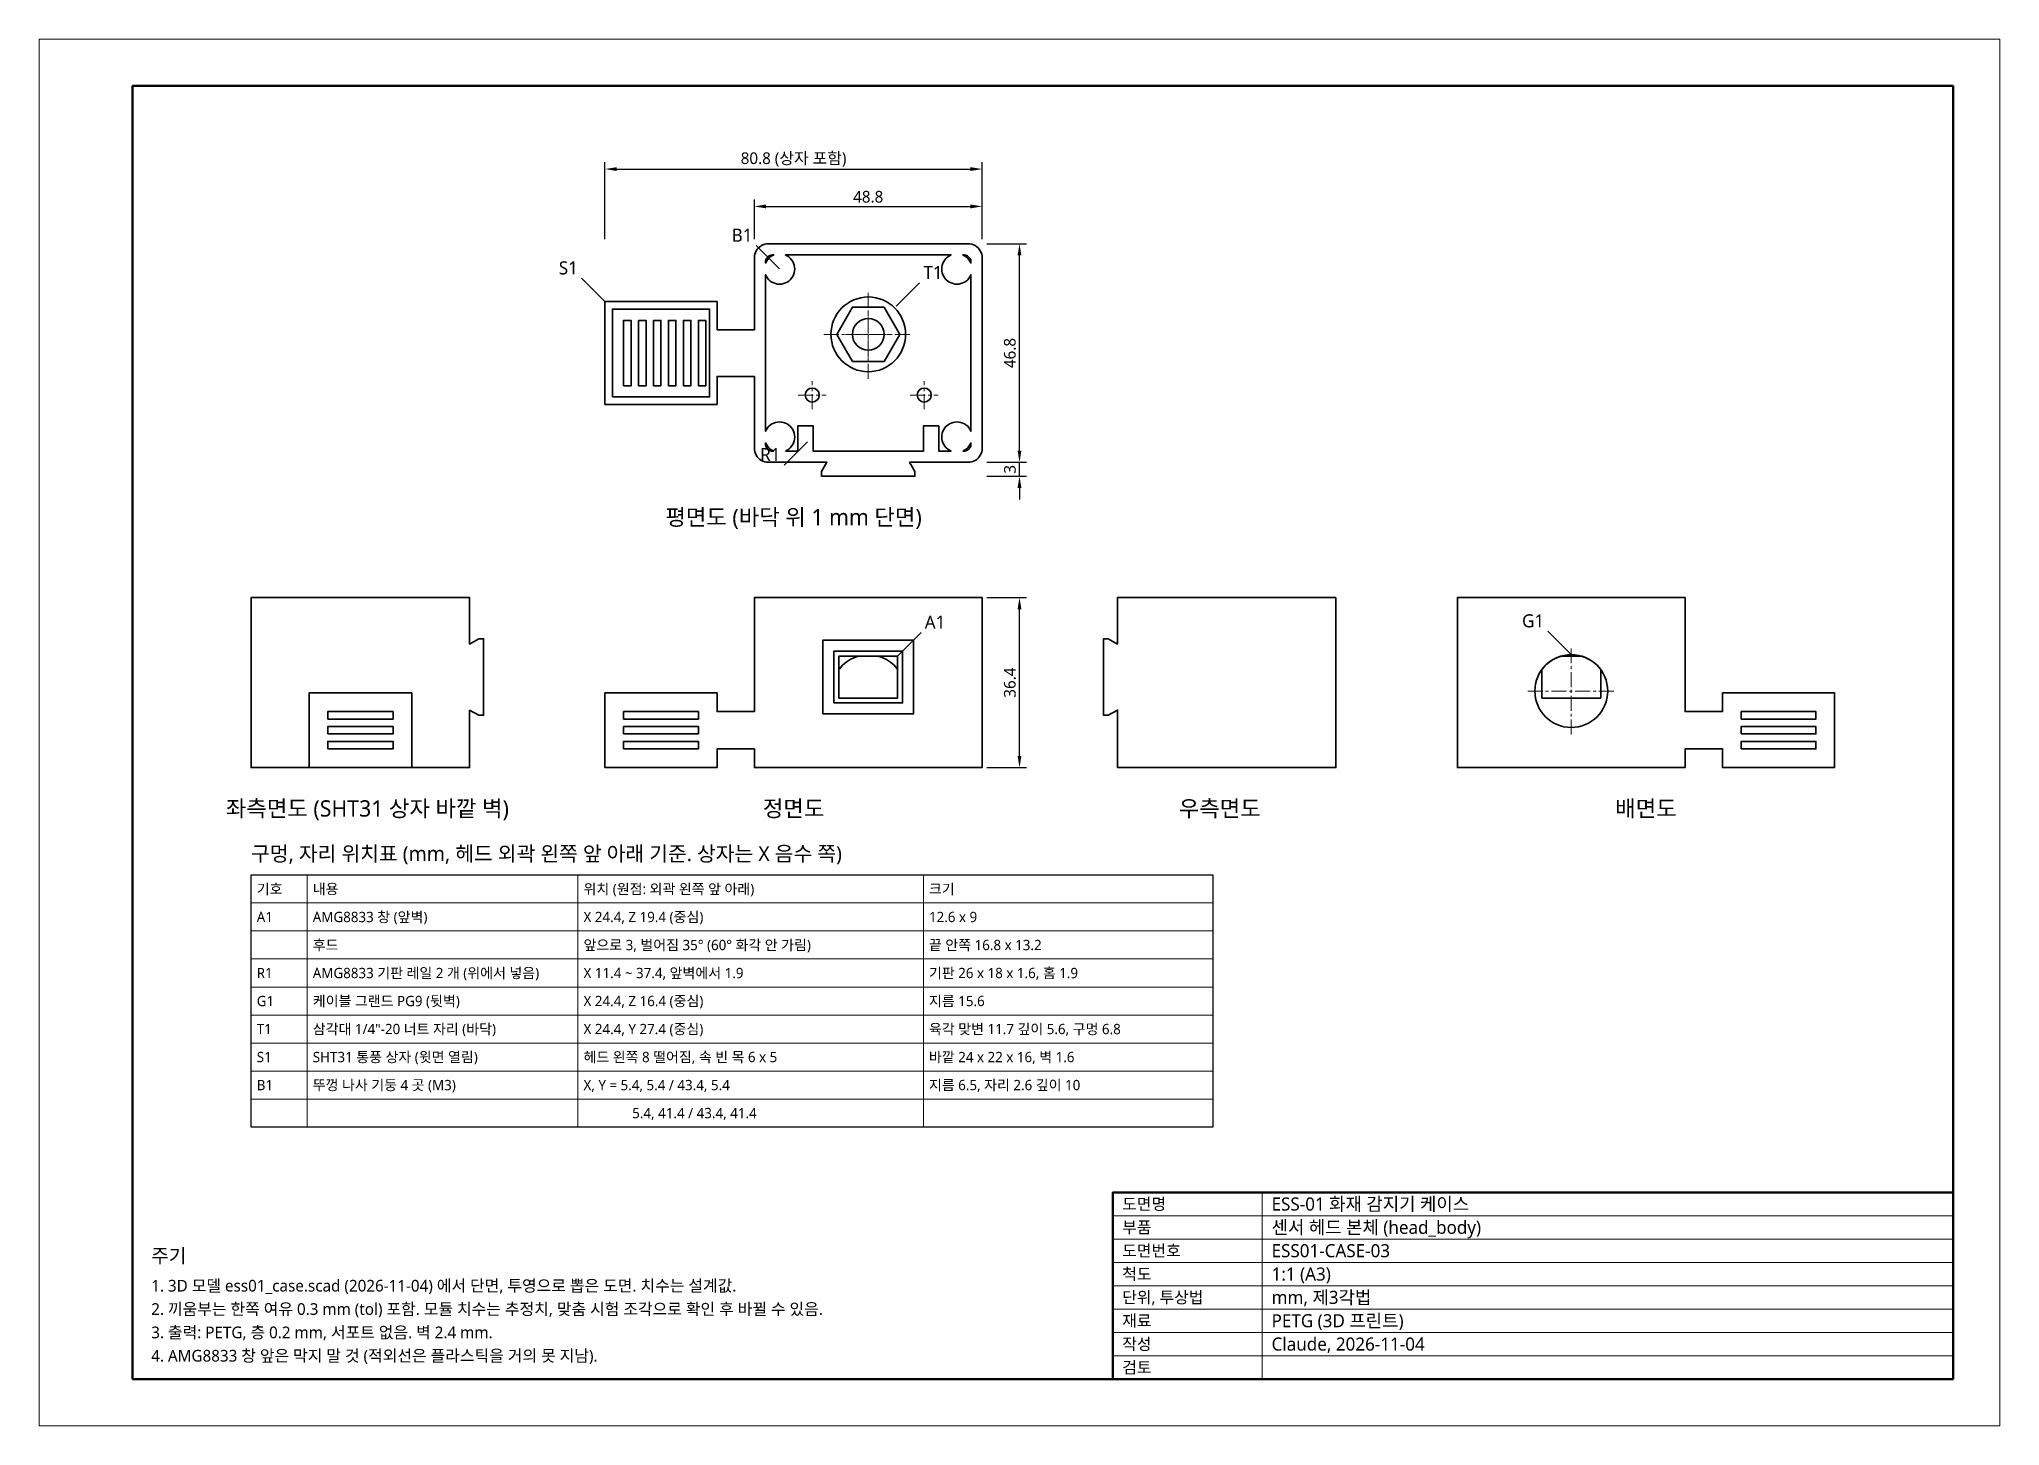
# Model space of a CAD drawing. Header units: millimetres. Extents: x -153 to 267, y -141 to 156.
import ezdxf
from ezdxf.enums import TextEntityAlignment as Align

# ---------------------------------------------------------------- set-up
doc = ezdxf.new("R2010")
doc.units = ezdxf.units.MM
doc.linetypes.add('CENTER', pattern=[5.08, 3.175, -0.635, 0.635, -0.635])
for name, color, linetype, lineweight in [('CENTER', 1, 'CENTER', 13), ('DIM', 3, 'Continuous', 13), ('FRAME', 7, 'Continuous', 50), ('OUTLINE', 7, 'Continuous', 35), ('TEXT', 7, 'Continuous', 18)]:
    doc.layers.add(name, color=color, linetype=linetype, lineweight=lineweight)
doc.styles.add('KOR', font='malgun.ttf')
doc.dimstyles.new('KS', dxfattribs={"dimtxt": 2.5, "dimasz": 2.5, "dimexe": 1.5, "dimexo": 1, "dimgap": 0.8, "dimtad": 1, "dimdec": 1, "dimdsep": 46, "dimtxsty": 'KOR', "dimcen": 2.5, "dimclrd": 3, "dimclre": 3, "dimclrt": 3, "dimadec": 0, "dimazin": 3, "dimtfac": 1, "dimtmove": 0, "dimatfit": 3})

msp = doc.modelspace()

# ---------------------------------------------------------------- linework, layer by layer
at = {"layer": 'CENTER'}
for p, q in [((24.4, 83.3), (24.4, 102.3)), ((24.4, 87.9), (24.4, 97.7)), ((14.9, 92.8), (33.9, 92.8)), ((19.5, 92.8), (29.3, 92.8)), ((12.4, 76.8), (12.4, 82.8)), ((36.4, 76.8), (36.4, 82.8)), ((9.4, 79.8), (15.4, 79.8)), ((33.4, 79.8), (39.4, 79.8)), ((175, 7.1), (175, 25.7)), ((165.7, 16.4), (184.3, 16.4))]:
    msp.add_line(p, q, dxfattribs=at)
at = {"layer": 'DIM'}
for p, q in [((5.4, 106.8), (0.4, 111.8)), ((-32, 99.8), (-37, 104.8)), ((30.4, 98.8), (35.4, 103.8)), ((11.4, 69.8), (6.4, 64.8)), ((30.7, 23.9), (35.7, 28.9)), ((175, 24.2), (170, 29.2))]:
    msp.add_line(p, q, dxfattribs=at)
at = {"layer": 'FRAME', "lineweight": 13}
for p, q in [((-95.8, -23), (-95.8, -77)), ((-37.8, -23), (-37.8, -77)), ((36.2, -23), (36.2, -77)), ((-107.8, -29), (98.2, -29)), ((-107.8, -35), (98.2, -35)), ((-107.8, -41), (98.2, -41)), ((-107.8, -47), (98.2, -47)), ((-107.8, -53), (98.2, -53)), ((-107.8, -59), (98.2, -59)), ((-107.8, -65), (98.2, -65)), ((-107.8, -71), (98.2, -71))]:
    msp.add_line(p, q, dxfattribs=at)
at = {"layer": 'FRAME', "lineweight": 18}
for p, q in [((108.8, -130.98), (108.8, -90.98)), ((76.8, -95.98), (256.8, -95.98)), ((76.8, -100.98), (256.8, -100.98)), ((76.8, -105.98), (256.8, -105.98)), ((76.8, -110.98), (256.8, -110.98)), ((76.8, -115.98), (256.8, -115.98)), ((76.8, -120.98), (256.8, -120.98)), ((76.8, -125.98), (256.8, -125.98))]:
    msp.add_line(p, q, dxfattribs=at)
at = {"layer": 'FRAME', "lineweight": 13}
msp.add_lwpolyline([(-153.2, -140.98), (266.8, -140.98), (266.8, 156.02), (-153.2, 156.02)], close=True, dxfattribs=at)
at = {"layer": 'FRAME'}
for points in [[(-133.2, -130.98), (256.8, -130.98), (256.8, 146.02), (-133.2, 146.02)], [(76.8, -130.98), (256.8, -130.98), (256.8, -90.98), (76.8, -90.98)]]:
    msp.add_lwpolyline(points, close=True, dxfattribs=at)
at = {"layer": 'FRAME', "lineweight": 25}
msp.add_lwpolyline([(-107.8, -23), (98.2, -23), (98.2, -77), (-107.8, -77)], close=True, dxfattribs=at)
at = {"layer": 'OUTLINE'}
for points in [[(34.4, 63.4), (33.27, 65.4), (45.8, 65.4), (46.19, 65.43), (46.58, 65.5), (46.95, 65.63), (47.3, 65.8), (47.63, 66.02), (47.92, 66.28), (48.18, 66.57), (48.4, 66.9), (48.57, 67.25), (48.7, 67.62), (48.77, 68.01), (48.8, 68.4), (48.8, 109.2), (48.77, 109.59), (48.7, 109.98), (48.57, 110.35), (48.4, 110.7), (48.18, 111.03), (47.92, 111.32), (47.63, 111.58), (47.3, 111.8), (46.95, 111.97), (46.58, 112.1), (46.19, 112.17), (45.8, 112.2), (3, 112.2), (2.61, 112.17), (2.22, 112.1), (1.85, 111.97), (1.5, 111.8), (1.17, 111.58), (0.88, 111.32), (0.62, 111.03), (0.4, 110.7), (0.23, 110.35), (0.1, 109.98), (0.03, 109.59), (0, 109.2), (0, 93.8), (-8, 93.8), (-8, 99.8), (-32, 99.8), (-32, 77.8), (-8, 77.8), (-8, 83.8), (0, 83.8), (0, 68.4), (0.03, 68.01), (0.1, 67.62), (0.23, 67.25), (0.4, 66.9), (0.62, 66.57), (0.88, 66.28), (1.17, 66.02), (1.5, 65.8), (1.85, 65.63), (2.22, 65.5), (2.61, 65.43), (3, 65.4), (15.53, 65.4), (14.4, 63.4), (14.4, 62.4), (34.4, 62.4)], [(6.65, 67.8), (7.03, 67.99), (7.38, 68.22), (7.7, 68.5), (7.98, 68.82), (8.21, 69.18), (8.4, 69.56), (8.54, 69.96), (8.62, 70.38), (8.65, 70.8), (8.62, 71.22), (8.54, 71.64), (8.4, 72.04), (8.21, 72.43), (7.98, 72.78), (7.7, 73.1), (7.38, 73.38), (7.03, 73.61), (6.64, 73.8), (6.24, 73.94), (5.82, 74.02), (5.4, 74.05), (4.98, 74.02), (4.56, 73.94), (4.16, 73.8), (3.77, 73.61), (3.42, 73.38), (3.1, 73.1), (2.82, 72.78), (2.59, 72.43), (2.4, 72.05), (2.4, 105.55), (2.59, 105.18), (2.82, 104.82), (3.1, 104.5), (3.42, 104.22), (3.77, 103.99), (4.16, 103.8), (4.56, 103.66), (4.98, 103.58), (5.4, 103.55), (5.82, 103.58), (6.24, 103.66), (6.64, 103.8), (7.03, 103.99), (7.38, 104.22), (7.7, 104.5), (7.98, 104.82), (8.21, 105.18), (8.4, 105.56), (8.54, 105.96), (8.62, 106.38), (8.65, 106.8), (8.62, 107.22), (8.54, 107.64), (8.4, 108.04), (8.21, 108.43), (7.98, 108.78), (7.7, 109.1), (7.38, 109.38), (7.03, 109.61), (6.65, 109.8), (42.15, 109.8), (41.77, 109.61), (41.42, 109.38), (41.1, 109.1), (40.82, 108.78), (40.59, 108.43), (40.4, 108.04), (40.26, 107.64), (40.18, 107.22), (40.15, 106.8), (40.18, 106.38), (40.26, 105.96), (40.4, 105.56), (40.59, 105.18), (40.82, 104.82), (41.1, 104.5), (41.42, 104.22), (41.77, 103.99), (42.16, 103.8), (42.56, 103.66), (42.98, 103.58), (43.4, 103.55), (43.82, 103.58), (44.24, 103.66), (44.64, 103.8), (45.02, 103.99), (45.38, 104.22), (45.7, 104.5), (45.98, 104.82), (46.21, 105.18), (46.4, 105.55), (46.4, 72.05), (46.21, 72.43), (45.98, 72.78), (45.7, 73.1), (45.38, 73.38), (45.02, 73.61), (44.64, 73.8), (44.24, 73.94), (43.82, 74.02), (43.4, 74.05), (42.98, 74.02), (42.56, 73.94), (42.16, 73.8), (41.77, 73.61), (41.42, 73.38), (41.1, 73.1), (40.82, 72.78), (40.59, 72.43), (40.4, 72.04), (40.26, 71.64), (40.18, 71.22), (40.15, 70.8), (40.18, 70.38), (40.26, 69.96), (40.4, 69.56), (40.59, 69.18), (40.82, 68.82), (41.1, 68.5), (41.42, 68.22), (41.77, 67.99), (42.15, 67.8), (39.5, 67.8), (39.5, 73.19), (36.2, 73.19), (36.2, 67.8), (12.6, 67.8), (12.6, 73.19), (9.3, 73.19), (9.3, 67.8)], [(2.4, 108.3), (2.41, 108.5), (2.45, 108.69), (2.51, 108.87), (2.6, 109.05), (2.71, 109.21), (2.84, 109.36), (2.99, 109.49), (3.15, 109.6), (3.33, 109.69), (3.51, 109.75), (3.7, 109.79), (3.9, 109.8), (4.15, 109.8), (3.77, 109.61), (3.42, 109.38), (3.1, 109.1), (2.82, 108.78), (2.59, 108.43), (2.4, 108.05)], [(46.21, 108.43), (45.98, 108.78), (45.7, 109.1), (45.38, 109.38), (45.02, 109.61), (44.65, 109.8), (44.9, 109.8), (45.1, 109.79), (45.29, 109.75), (45.47, 109.69), (45.65, 109.6), (45.81, 109.49), (45.96, 109.36), (46.09, 109.21), (46.2, 109.05), (46.29, 108.87), (46.35, 108.69), (46.39, 108.5), (46.4, 108.3), (46.4, 108.05)], [(-30.4, 79.4), (-30.4, 98.2), (-9.6, 98.2), (-9.6, 79.4)], [(21.02, 86.95), (17.64, 92.8), (21.02, 98.65), (27.78, 98.65), (31.16, 92.8), (27.78, 86.95)], [(-28, 81.8), (-28, 95.8), (-26.4, 95.8), (-26.4, 81.8)], [(-24.8, 81.8), (-24.8, 95.8), (-23.2, 95.8), (-23.2, 81.8)], [(-21.6, 81.8), (-21.6, 95.8), (-20, 95.8), (-20, 81.8)], [(-18.4, 81.8), (-18.4, 95.8), (-16.8, 95.8), (-16.8, 81.8)], [(-15.2, 81.8), (-15.2, 95.8), (-13.6, 95.8), (-13.6, 81.8)], [(-12, 81.8), (-12, 95.8), (-10.4, 95.8), (-10.4, 81.8)], [(3.9, 67.8), (3.7, 67.81), (3.51, 67.85), (3.33, 67.91), (3.15, 68), (2.99, 68.11), (2.84, 68.24), (2.71, 68.39), (2.6, 68.55), (2.51, 68.73), (2.45, 68.91), (2.41, 69.1), (2.4, 69.3), (2.4, 69.55), (2.59, 69.18), (2.82, 68.82), (3.1, 68.5), (3.42, 68.22), (3.77, 67.99), (4.15, 67.8)], [(44.65, 67.8), (45.02, 67.99), (45.38, 68.22), (45.7, 68.5), (45.98, 68.82), (46.21, 69.18), (46.4, 69.55), (46.4, 69.3), (46.39, 69.1), (46.35, 68.91), (46.29, 68.73), (46.2, 68.55), (46.09, 68.39), (45.96, 68.24), (45.81, 68.11), (45.65, 68), (45.47, 67.91), (45.29, 67.85), (45.1, 67.81), (44.9, 67.8)], [(-61, 12.33), (-59, 11.2), (-58, 11.2), (-58, 27.6), (-59, 27.6), (-61, 26.47), (-61, 36.4), (-107.8, 36.4), (-107.8, 0), (-61, 0)], [(-8, 4), (0, 4), (0, 0), (48.8, 0), (48.8, 36.4), (0, 36.4), (0, 12), (-8, 12), (-8, 16), (-32, 16), (-32, 0), (-8, 0)], [(124.6, 36.4), (77.8, 36.4), (77.8, 26.47), (75.8, 27.6), (74.8, 27.6), (74.8, 11.2), (75.8, 11.2), (77.8, 12.33), (77.8, 0), (124.6, 0)], [(199.4, 4), (207.4, 4), (207.4, 0), (231.4, 0), (231.4, 16), (207.4, 16), (207.4, 12), (199.4, 12), (199.4, 36.4), (150.6, 36.4), (150.6, 0), (199.4, 0)], [(34.12, 27.32), (14.68, 27.32), (14.68, 11.48), (34.12, 11.48)], [(17.04, 13.84), (17.04, 24.96), (31.76, 24.96), (31.76, 13.84)], [(18.1, 14.9), (18.1, 20.98), (18.21, 21.15), (18.88, 21.92), (19.65, 22.59), (20.5, 23.16), (21.42, 23.61), (22.28, 23.9), (26.52, 23.9), (27.38, 23.61), (28.3, 23.16), (29.15, 22.59), (29.92, 21.92), (30.59, 21.15), (30.7, 20.98), (30.7, 14.9)], [(18.1, 14.9), (18.1, 23.9), (30.7, 23.9), (30.7, 14.9)], [(168.7, 14.9), (168.7, 20.98), (168.81, 21.15), (169.48, 21.92), (170.25, 22.59), (171.1, 23.16), (172.02, 23.61), (172.88, 23.9), (177.12, 23.9), (177.98, 23.61), (178.9, 23.16), (179.75, 22.59), (180.52, 21.92), (181.19, 21.15), (181.3, 20.98), (181.3, 14.9)], [(-73.4, 16), (-95.4, 16), (-95.4, 0), (-73.4, 0)], [(-91.4, 10.4), (-91.4, 12), (-77.4, 12), (-77.4, 10.4)], [(-91.4, 7.2), (-91.4, 8.8), (-77.4, 8.8), (-77.4, 7.2)], [(-28, 10.4), (-28, 12), (-12, 12), (-12, 10.4)], [(-28, 7.2), (-28, 8.8), (-12, 8.8), (-12, 7.2)], [(211.4, 10.4), (211.4, 12), (227.4, 12), (227.4, 10.4)], [(211.4, 7.2), (211.4, 8.8), (227.4, 8.8), (227.4, 7.2)], [(-91.4, 4), (-91.4, 5.6), (-77.4, 5.6), (-77.4, 4)], [(-28, 4), (-28, 5.6), (-12, 5.6), (-12, 4)], [(211.4, 4), (211.4, 5.6), (227.4, 5.6), (227.4, 4)]]:
    msp.add_lwpolyline(points, close=True, dxfattribs=at)
for centre, radius in [((24.4, 92.8), 8), ((24.4, 92.8), 3.4), ((12.4, 79.8), 1.5), ((36.4, 79.8), 1.5), ((175, 16.4), 7.8)]:
    msp.add_circle(centre, radius, dxfattribs=at)

# ---------------------------------------------------------------- texts
at = {"layer": 'DIM', "style": 'KOR'}
for s, p in [('B1', (-0.4, 111.8)), ('S1', (-37.8, 104.8)), ('R1', (5.6, 64.8)), ('G1', (169.2, 29.2))]:
    msp.add_text(s, height=2.8, dxfattribs=at).set_placement(p, align=Align.BOTTOM_RIGHT)
for s, p in [('T1', (36.2, 103.8)), ('A1', (36.5, 28.9))]:
    msp.add_text(s, height=2.8, dxfattribs=at).set_placement(p, align=Align.BOTTOM_LEFT)
at = {"layer": 'TEXT', "style": 'KOR'}
for s, p in [('평면도 (바닥 위 1 mm 단면)', (8.4, 55.4)), ('좌측면도 (SHT31 상자 바깥 벽)', (-82.9, -7)), ('정면도', (8.4, -7)), ('우측면도', (99.7, -7)), ('배면도', (191, -7))]:
    msp.add_text(s, height=3.5, dxfattribs=at).set_placement(p, align=Align.TOP_CENTER)
for s, height, p in [('구멍, 자리 위치표 (mm, 헤드 외곽 왼쪽 앞 아래 기준. 상자는 X 음수 쪽)', 3.2, (-107.8, -21)), ('주기', 3, (-129.2, -106.98)), ('1. 3D 모델 ess01_case.scad (2026-11-04) 에서 단면, 투영으로 뽑은 도면. 치수는 설계값.', 2.5, (-129.2, -112.98)), ('2. 끼움부는 한쪽 여유 0.3 mm (tol) 포함. 모듈 치수는 추정치, 맞춤 시험 조각으로 확인 후 바뀔 수 있음.', 2.5, (-129.2, -117.98)), ('3. 출력: PETG, 층 0.2 mm, 서포트 없음. 벽 2.4 mm.', 2.5, (-129.2, -122.98)), ('4. AMG8833 창 앞은 막지 말 것 (적외선은 플라스틱을 거의 못 지남).', 2.5, (-129.2, -127.98))]:
    msp.add_text(s, height=height, dxfattribs=at).set_placement(p, align=Align.BOTTOM_LEFT)
for s, height, p in [('기호', 2.2, (-106.6, -26)), ('내용', 2.2, (-94.6, -26)), ('위치 (원점: 외곽 왼쪽 앞 아래)', 2.2, (-36.6, -26)), ('크기', 2.2, (37.4, -26)), ('A1', 2.2, (-106.6, -32)), ('AMG8833 창 (앞벽)', 2.2, (-94.6, -32)), ('X 24.4, Z 19.4 (중심)', 2.2, (-36.6, -32)), ('12.6 x 9', 2.2, (37.4, -32)), ('후드', 2.2, (-94.6, -38)), ('앞으로 3, 벌어짐 35° (60° 화각 안 가림)', 2.2, (-36.6, -38)), ('끝 안쪽 16.8 x 13.2', 2.2, (37.4, -38)), ('R1', 2.2, (-106.6, -44)), ('AMG8833 기판 레일 2 개 (위에서 넣음)', 2.2, (-94.6, -44)), ('X 11.4 ~ 37.4, 앞벽에서 1.9', 2.2, (-36.6, -44)), ('기판 26 x 18 x 1.6, 홈 1.9', 2.2, (37.4, -44)), ('G1', 2.2, (-106.6, -50)), ('케이블 그랜드 PG9 (뒷벽)', 2.2, (-94.6, -50)), ('X 24.4, Z 16.4 (중심)', 2.2, (-36.6, -50)), ('지름 15.6', 2.2, (37.4, -50)), ('T1', 2.2, (-106.6, -56)), ('삼각대 1/4"-20 너트 자리 (바닥)', 2.2, (-94.6, -56)), ('X 24.4, Y 27.4 (중심)', 2.2, (-36.6, -56)), ('육각 맞변 11.7 깊이 5.6, 구멍 6.8', 2.2, (37.4, -56)), ('S1', 2.2, (-106.6, -62)), ('SHT31 통풍 상자 (윗면 열림)', 2.2, (-94.6, -62)), ('헤드 왼쪽 8 떨어짐, 속 빈 목 6 x 5', 2.2, (-36.6, -62)), ('바깥 24 x 22 x 16, 벽 1.6', 2.2, (37.4, -62)), ('B1', 2.2, (-106.6, -68)), ('뚜껑 나사 기둥 4 곳 (M3)', 2.2, (-94.6, -68)), ('X, Y = 5.4, 5.4 / 43.4, 5.4', 2.2, (-36.6, -68)), ('지름 6.5, 자리 2.6 깊이 10', 2.2, (37.4, -68)), ('              5.4, 41.4 / 43.4, 41.4', 2.2, (-36.6, -74)), ('도면명', 2.5, (78.8, -93.48)), ('ESS-01 화재 감지기 케이스', 2.8, (110.8, -93.48)), ('부품', 2.5, (78.8, -98.48)), ('센서 헤드 본체 (head_body)', 2.8, (110.8, -98.48)), ('도면번호', 2.5, (78.8, -103.48)), ('ESS01-CASE-03', 2.8, (110.8, -103.48)), ('척도', 2.5, (78.8, -108.48)), ('1:1 (A3)', 2.8, (110.8, -108.48)), ('단위, 투상법', 2.5, (78.8, -113.48)), ('mm, 제3각법', 2.8, (110.8, -113.48)), ('재료', 2.5, (78.8, -118.48)), ('PETG (3D 프린트)', 2.8, (110.8, -118.48)), ('작성', 2.5, (78.8, -123.48)), ('Claude, 2026-11-04', 2.8, (110.8, -123.48)), ('검토', 2.5, (78.8, -128.48))]:
    msp.add_text(s, height=height, dxfattribs=at).set_placement(p, align=Align.MIDDLE_LEFT)

# ---------------------------------------------------------------- dimensions: what is measured, and where the dimension line sits
at = {"layer": 'DIM'}
msp.add_linear_dim(base=(-32, 128.2), p1=(-32, 112.2), p2=(48.8, 112.2), text='<> (상자 포함)', dimstyle='KS', override={"dimtxsty": 'KOR'}, dxfattribs=at).render()
msp.add_linear_dim(base=(0, 120.2), p1=(0, 112.2), p2=(48.8, 112.2), dimstyle='KS', override={"dimtxsty": 'KOR'}, dxfattribs=at).render()
for base, p1, p2 in [((56.8, 65.4), (48.8, 65.4), (48.8, 112.2)), ((56.8, 62.4), (48.8, 62.4), (48.8, 65.4)), ((56.8, 0), (48.8, 0), (48.8, 36.4))]:
    msp.add_linear_dim(base=base, p1=p1, p2=p2, angle=90, dimstyle='KS', override={"dimtxsty": 'KOR'}, dxfattribs=at).render()

doc.saveas('drawing.dxf')
